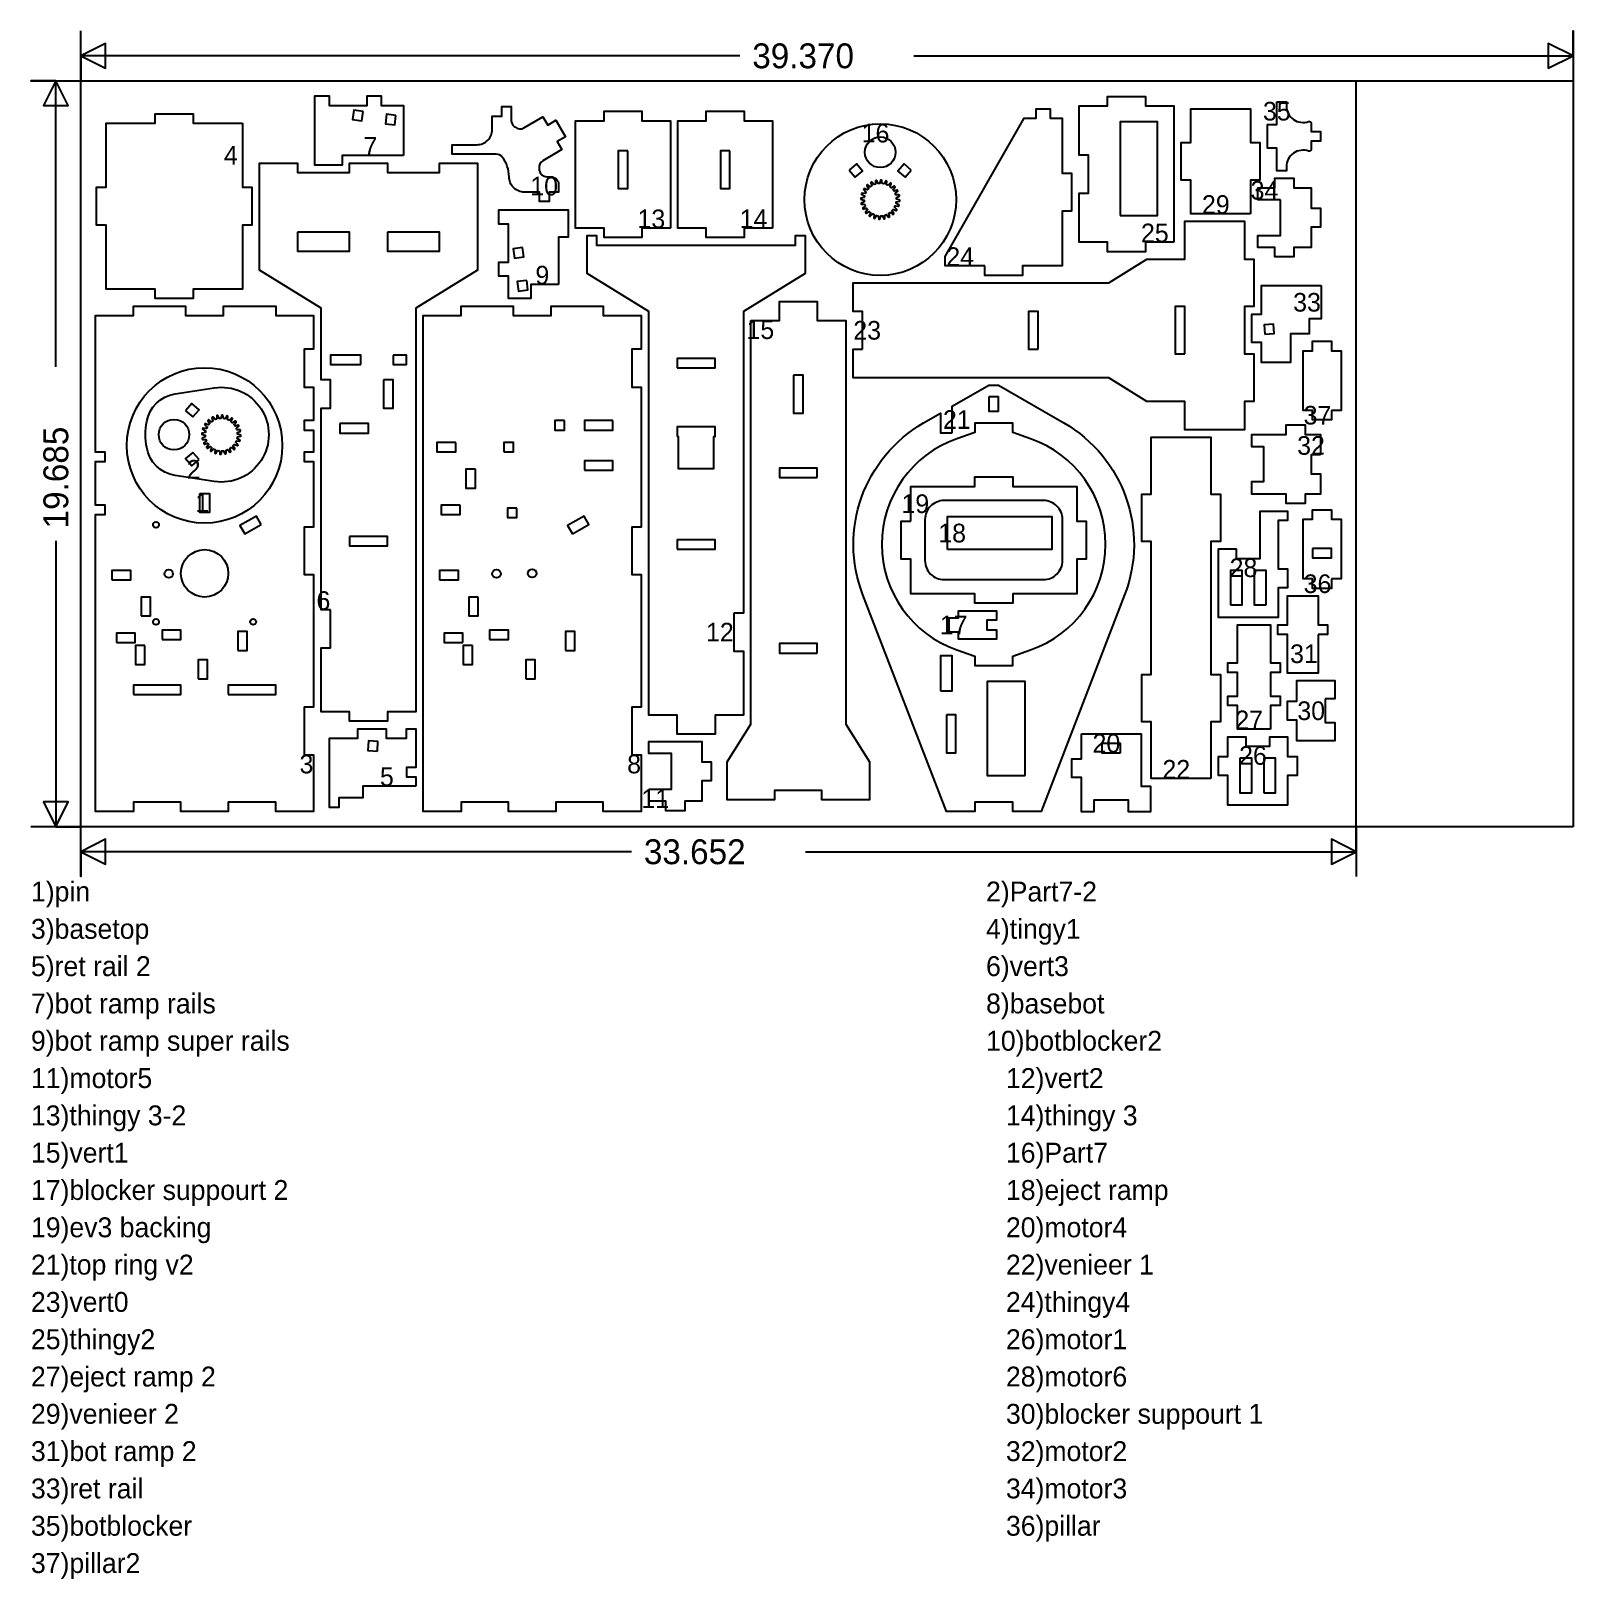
# Model space of a CAD drawing. Extents: x -1.3 to 39.4, y -19.8 to 21.
import ezdxf

# ---------------------------------------------------------------- set-up
doc = ezdxf.new("R2010")
doc.units = 0
doc.layers.get('0').update_dxf_attribs({"color": 1, "linetype": 'CONTINUOUS'})
doc.layers.add('251', color=251, linetype='CONTINUOUS')

msp = doc.modelspace()

# ---------------------------------------------------------------- linework, layer by layer
at = {"color": 7}
for points in [[(8.5187, 17.7079), (6.8937, 17.7079), (6.8937, 17.4569), (6.1781, 17.4569), (6.1781, 19.2817), (6.5531, 19.2817), (6.5531, 19.0317), (7.5531, 19.0317), (7.5531, 19.2817), (7.9281, 19.2817), (7.9281, 19.0317), (8.5187, 19.0317)], [(28.838, 15.4224), (28.088, 15.4224), (28.088, 15.1724), (27.088, 15.1724), (27.088, 15.4224), (26.338, 15.4224), (26.338, 16.7224), (26.588, 16.7224), (26.588, 17.7224), (26.338, 17.7224), (26.338, 19.0224), (27.088, 19.0224), (27.088, 19.2724), (28.088, 19.2724), (28.088, 19.0224), (28.838, 19.0224)], [(4.2687, 18.5632), (4.2687, 16.8742), (4.5187, 16.8742), (4.5187, 15.8742), (4.2687, 15.8742), (4.2687, 14.1852), (2.9687, 14.1852), (2.9687, 13.9352), (1.9687, 13.9352), (1.9687, 14.1852), (0.6687, 14.1852), (0.6687, 15.8742), (0.4187, 15.8742), (0.4187, 16.8742), (0.6687, 16.8742), (0.6687, 18.5632), (1.9687, 18.5632), (1.9687, 18.8132), (2.9687, 18.8132), (2.9687, 18.5632)], [(7.4496, 18.876), (7.2015, 18.9072), (7.1704, 18.6591), (7.4184, 18.628)], [(8.3177, 18.767), (8.0697, 18.7982), (8.0386, 18.5501), (8.2866, 18.519)], [(15.5561, 15.7952), (14.8061, 15.7952), (14.8061, 15.5452), (13.8061, 15.5452), (13.8061, 15.7952), (13.0561, 15.7952), (13.0561, 18.6299), (13.8061, 18.6299), (13.8061, 18.8799), (14.8061, 18.8799), (14.8061, 18.6299), (15.5561, 18.6299)], [(18.253, 15.7952), (17.503, 15.7952), (17.503, 15.5452), (16.503, 15.5452), (16.503, 15.7952), (15.753, 15.7952), (15.753, 18.6299), (16.503, 18.6299), (16.503, 18.8799), (17.503, 18.8799), (17.503, 18.6299), (18.253, 18.6299)], [(23.8489, 14.7974), (22.8066, 14.7974), (22.8066, 15.0474), (24.8912, 18.6974), (25.2037, 18.6974), (25.2037, 18.9474), (25.5787, 18.9474), (25.5787, 18.6974), (25.8912, 18.6974), (25.8912, 17.2474), (26.1412, 17.2474), (26.1412, 16.2474), (25.8912, 16.2474), (25.8912, 14.7974), (24.8489, 14.7974), (24.8489, 14.5474), (23.8489, 14.5474)], [(30.8597, 16.1724), (29.2849, 16.1724), (29.2849, 17.0582), (29.0349, 17.0582), (29.0349, 18.0582), (29.2849, 18.0582), (29.2849, 18.9439), (30.8597, 18.9439), (30.8597, 18.0582), (31.1097, 18.0582), (31.1097, 17.0582), (30.8597, 17.0582)], [(27.4188, 16.1275), (28.4109, 16.1275), (28.4109, 18.6008), (27.4188, 18.6008)], [(14.4311, 17.8376), (14.1811, 17.8376), (14.1811, 16.8376), (14.4311, 16.8376)], [(17.128, 17.8376), (16.878, 17.8376), (16.878, 16.8376), (17.128, 16.8376)], [(6.5906, 5.7242), (6.3406, 5.7242), (6.3406, 11.0425), (6.5906, 11.0425), (6.5906, 11.7925), (6.3406, 11.7925), (6.3406, 13.6852), (4.7156, 14.6852), (4.7156, 17.51), (5.7156, 17.51), (5.7156, 17.26), (7.0906, 17.26), (7.0906, 17.51), (8.0906, 17.51), (8.0906, 17.26), (9.4656, 17.26), (9.4656, 17.51), (10.4656, 17.51), (10.4656, 14.6852), (8.8406, 13.6852), (8.8406, 3.0352), (8.0906, 3.0352), (8.0906, 2.7852), (7.0906, 2.7852), (7.0906, 3.0352), (6.3406, 3.0352), (6.3406, 4.7242), (6.5906, 4.7242)], [(20.2751, 17.3289), (20.4358, 17.1374), (20.6273, 17.2981), (20.4666, 17.4896)], [(21.9129, 17.3289), (21.7214, 17.4896), (21.5607, 17.2981), (21.7522, 17.1374)], [(31.655, 16.5464), (31.0565, 16.5464), (31.0565, 16.8613), (31.5073, 16.8613), (31.5073, 17.1113), (32.0073, 17.1113), (32.0073, 16.8613), (32.4581, 16.8613), (32.4581, 16.3239), (32.7081, 16.3239), (32.7081, 15.8239), (32.4581, 15.8239), (32.4581, 15.2865), (32.0073, 15.2865), (32.0073, 15.0365), (31.5073, 15.0365), (31.5073, 15.2865), (31.0565, 15.2865), (31.0565, 15.6015), (31.655, 15.6015)], [(12.6083, 14.3102), (11.875, 14.3102), (11.875, 13.9352), (11.2844, 13.9352), (11.2844, 14.5258), (11.0344, 14.5258), (11.0344, 14.9008), (11.2844, 14.9008), (11.2844, 15.9008), (11.0344, 15.9008), (11.0344, 16.2758), (12.8593, 16.2758), (12.8593, 15.5602), (12.6083, 15.5602)], [(20.628, 12.6006), (20.628, 13.6006), (20.378, 13.6006), (20.378, 14.3506), (27.128, 14.3506), (28.128, 14.9756), (29.128, 14.9756), (29.128, 15.9756), (30.7028, 15.9756), (30.7028, 14.9756), (30.9528, 14.9756), (30.9528, 13.7256), (30.7028, 13.7256), (30.7028, 12.4756), (30.9528, 12.4756), (30.9528, 11.2256), (30.7028, 11.2256), (30.7028, 10.4756), (29.128, 10.4756), (29.128, 11.2256), (28.128, 11.2256), (27.128, 11.8506), (20.378, 11.8506), (20.378, 12.6006)], [(5.7156, 15.6852), (5.7156, 15.1852), (7.0906, 15.1852), (7.0906, 15.6852)], [(8.0906, 15.6852), (8.0906, 15.1852), (9.4656, 15.1852), (9.4656, 15.6852)], [(17.2343, 5.6374), (17.2343, 4.6374), (17.4843, 4.6374), (17.4843, 2.9484), (16.7343, 2.9484), (16.7343, 2.4484), (15.7343, 2.4484), (15.7343, 2.9484), (14.9843, 2.9484), (14.9843, 13.5984), (13.3593, 14.5984), (13.3593, 15.5984), (13.6093, 15.5984), (13.6093, 15.3484), (18.8593, 15.3484), (18.8593, 15.5984), (19.1093, 15.5984), (19.1093, 14.5984), (17.4843, 13.5984), (17.4843, 5.6374)], [(11.657, 15.2836), (11.409, 15.2524), (11.4401, 15.0044), (11.6882, 15.0355)], [(11.766, 14.4154), (11.518, 14.3842), (11.5491, 14.1362), (11.7972, 14.1673)], [(32.7244, 14.2787), (32.7244, 13.401), (32.4114, 13.401), (32.4114, 13.0073), (31.9173, 13.0073), (31.9173, 12.2502), (31.1496, 12.2502), (31.1496, 12.7787), (30.8996, 12.7787), (30.8996, 13.5287), (31.1496, 13.5287), (31.1496, 14.2787)], [(5.8937, 1.9037), (6.1437, 1.9037), (6.1437, 0.4037), (5.1437, 0.4037), (5.1437, 0.6537), (3.8937, 0.6537), (3.8937, 0.4037), (2.6437, 0.4037), (2.6437, 0.6537), (1.3937, 0.6537), (1.3937, 0.4037), (0.3937, 0.4037), (0.3937, 8.2386), (0.6437, 8.2386), (0.6437, 8.4886), (0.3937, 8.4886), (0.3937, 9.6384), (0.6437, 9.6384), (0.6437, 9.8884), (0.3937, 9.8884), (0.3937, 13.4884), (1.3937, 13.4884), (1.3937, 13.7384), (2.7687, 13.7384), (2.7687, 13.4884), (3.7687, 13.4884), (3.7687, 13.7384), (5.1437, 13.7384), (5.1437, 13.4884), (6.1437, 13.4884), (6.1437, 12.6027), (5.8937, 12.6027), (5.8937, 11.6027), (6.1437, 11.6027), (6.1437, 10.7169), (5.8937, 10.7169), (5.8937, 10.4669), (6.1437, 10.4669), (6.1437, 9.8884), (5.8937, 9.8884), (5.8937, 9.6384), (6.1437, 9.6384), (6.1437, 7.9098), (5.8937, 7.9098), (5.8937, 6.6598), (6.1437, 6.6598), (6.1437, 3.1537), (5.8937, 3.1537)], [(14.5374, 1.9037), (14.7874, 1.9037), (14.7874, 0.4037), (13.7874, 0.4037), (13.7874, 0.6537), (12.5374, 0.6537), (12.5374, 0.4037), (11.2874, 0.4037), (11.2874, 0.6537), (10.0374, 0.6537), (10.0374, 0.4037), (9.0374, 0.4037), (9.0374, 13.4884), (10.0374, 13.4884), (10.0374, 13.7384), (11.4124, 13.7384), (11.4124, 13.4884), (12.4124, 13.4884), (12.4124, 13.7384), (13.7874, 13.7384), (13.7874, 13.4884), (14.7874, 13.4884), (14.7874, 12.6027), (14.5374, 12.6027), (14.5374, 11.6027), (14.7874, 11.6027), (14.7874, 7.9098), (14.5374, 7.9098), (14.5374, 6.6598), (14.7874, 6.6598), (14.7874, 3.1537), (14.5374, 3.1537)], [(17.6811, 13.3631), (18.4311, 13.3631), (18.4311, 13.8631), (19.4311, 13.8631), (19.4311, 13.3631), (20.1811, 13.3631), (20.1811, 2.7131), (20.8061, 1.7131), (20.8061, 0.7131), (19.5561, 0.7131), (19.5561, 0.9631), (18.3061, 0.9631), (18.3061, 0.7131), (17.0561, 0.7131), (17.0561, 1.7131), (17.6811, 2.7131)], [(25.2559, 12.6006), (25.2559, 13.6006), (25.0059, 13.6006), (25.0059, 12.6006)], [(29.128, 12.4756), (29.128, 13.7256), (28.878, 13.7256), (28.878, 12.4756)], [(31.238, 12.9976), (31.4874, 13.0151), (31.4699, 13.2645), (31.2205, 13.247)], [(33.001, 10.9856), (33.001, 10.7356), (32.501, 10.7356), (32.501, 10.9856), (32.251, 10.9856), (32.251, 12.5604), (32.501, 12.5604), (32.501, 12.8104), (33.001, 12.8104), (33.001, 12.5604), (33.251, 12.5604), (33.251, 10.9856)], [(7.3937, 12.197), (7.3937, 12.447), (6.5906, 12.447), (6.5906, 12.197)], [(8.2421, 12.447), (8.2421, 12.197), (8.5906, 12.197), (8.5906, 12.447)], [(15.7343, 12.1102), (16.7343, 12.1102), (16.7343, 12.3602), (15.7343, 12.3602)], [(18.8061, 11.9131), (18.8061, 10.9131), (19.0561, 10.9131), (19.0561, 11.9131)], [(7.9921, 11.7925), (7.9921, 11.0425), (8.2421, 11.0425), (8.2421, 11.7925)], [(2.7689, 10.9747), (2.9604, 10.814), (3.1211, 11.0055), (2.9296, 11.1662)], [(23.9622, 11.3412), (23.9622, 10.9662), (24.2122, 10.9662), (24.2122, 11.3412)], [(6.8406, 10.638), (6.8406, 10.388), (7.5906, 10.388), (7.5906, 10.638)], [(12.7589, 10.7169), (12.5089, 10.7169), (12.5089, 10.4669), (12.7589, 10.4669)], [(14.0374, 10.7169), (13.2874, 10.7169), (13.2874, 10.4669), (14.0374, 10.4669)], [(15.7343, 10.3011), (15.7618, 10.3011), (15.7618, 9.4507), (16.7067, 9.4507), (16.7067, 10.3011), (16.7343, 10.3011), (16.7343, 10.5511), (15.7343, 10.5511)], [(29.8177, 1.2726), (28.2429, 1.2726), (28.2429, 2.7726), (27.9929, 2.7726), (27.9929, 4.0226), (28.2429, 4.0226), (28.2429, 7.5287), (27.9929, 7.5287), (27.9929, 8.7787), (28.2429, 8.7787), (28.2429, 10.2787), (29.8177, 10.2787), (29.8177, 8.7787), (30.0677, 8.7787), (30.0677, 7.5287), (29.8177, 7.5287), (29.8177, 4.0226), (30.0677, 4.0226), (30.0677, 2.7726), (29.8177, 2.7726)], [(32.7087, 9.8161), (32.4587, 9.8161), (32.4587, 9.3161), (32.7087, 9.3161), (32.7087, 8.7787), (32.3041, 8.7787), (32.3041, 8.5287), (31.8041, 8.5287), (31.8041, 8.7787), (30.8996, 8.7787), (30.8996, 9.1094), (31.2146, 9.1094), (31.2146, 10.0228), (30.8996, 10.0228), (30.8996, 10.3535), (31.8041, 10.3535), (31.8041, 10.6035), (32.3041, 10.6035), (32.3041, 10.3535), (32.7087, 10.3535)], [(3.1211, 9.6891), (2.9604, 9.8806), (2.7689, 9.7199), (2.9296, 9.5284)], [(9.8927, 10.1402), (9.3927, 10.1402), (9.3927, 9.8902), (9.8927, 9.8902)], [(11.1644, 9.8902), (11.4144, 9.8902), (11.4144, 10.1402), (11.1644, 10.1402)], [(10.4144, 9.4394), (10.1644, 9.4394), (10.1644, 8.9394), (10.4144, 8.9394)], [(13.2874, 9.4098), (14.0374, 9.4098), (14.0374, 9.6598), (13.2874, 9.6598)], [(19.4311, 9.2131), (19.4311, 9.4631), (18.4311, 9.4631), (18.4311, 9.2131)], [(21.8983, 8.0663), (21.8983, 8.9837), (23.5872, 8.9837), (23.5872, 9.2337), (24.5872, 9.2337), (24.5872, 8.9837), (26.2762, 8.9837), (26.2762, 8.0663), (26.5262, 8.0663), (26.5262, 7.0663), (26.2762, 7.0663), (26.2762, 6.149), (24.5872, 6.149), (24.5872, 5.899), (23.5872, 5.899), (23.5872, 6.149), (21.8983, 6.149), (21.8983, 7.0663), (21.6483, 7.0663), (21.6483, 8.0663)], [(3.1437, 8.7965), (3.3937, 8.7965), (3.3937, 8.2965), (3.1437, 8.2965)], [(4.7602, 7.98), (4.6352, 8.1965), (4.2022, 7.9465), (4.3272, 7.73)], [(10.0098, 8.4886), (9.5098, 8.4886), (9.5098, 8.2386), (10.0098, 8.2386)], [(11.5089, 8.4098), (11.2589, 8.4098), (11.2589, 8.1598), (11.5089, 8.1598)], [(12.9709, 7.73), (13.4039, 7.98), (13.2789, 8.1965), (12.8459, 7.9465)], [(22.8701, 7.3146), (22.8701, 8.1896), (25.6201, 8.1896), (25.6201, 7.3146)], [(30.487, 7.0819), (31.1169, 7.0819), (31.1169, 8.3319), (31.8394, 8.3319), (31.8394, 8.0819), (31.5894, 8.0819), (31.5894, 6.8102), (31.8394, 6.8102), (31.8394, 6.3102), (31.5894, 6.3102), (31.5894, 5.5228), (30.0146, 5.5228), (30.0146, 7.3319), (30.487, 7.3319)], [(33.001, 6.5396), (33.001, 6.2896), (32.501, 6.2896), (32.501, 6.5396), (32.251, 6.5396), (32.251, 8.1144), (32.501, 8.1144), (32.501, 8.3644), (33.001, 8.3644), (33.001, 8.1144), (33.251, 8.1144), (33.251, 6.5396)], [(7.0906, 7.6632), (7.0906, 7.4132), (8.0906, 7.4132), (8.0906, 7.6632)], [(15.7343, 7.3263), (16.7343, 7.3263), (16.7343, 7.5763), (15.7343, 7.5763)], [(32.501, 7.3467), (32.501, 7.0967), (33.001, 7.0967), (33.001, 7.3467)], [(0.824, 6.5152), (1.324, 6.5152), (1.324, 6.7652), (0.824, 6.7652)], [(9.4677, 6.5152), (9.9677, 6.5152), (9.9677, 6.7652), (9.4677, 6.7652)], [(30.3295, 5.8535), (30.6445, 5.8535), (30.6445, 6.7669), (30.3295, 6.7669)], [(31.2744, 5.8535), (31.2744, 6.7669), (30.9594, 6.7669), (30.9594, 5.8535)], [(1.5957, 5.5644), (1.8457, 5.5644), (1.8457, 6.0644), (1.5957, 6.0644)], [(10.4894, 6.0644), (10.2394, 6.0644), (10.2394, 5.5644), (10.4894, 5.5644)], [(32.6435, 5.076), (32.6435, 4.0592), (31.8364, 4.0592), (31.8364, 5.076), (31.5864, 5.076), (31.5864, 5.326), (31.8364, 5.326), (31.8364, 6.0927), (32.6435, 6.0927), (32.6435, 5.326), (32.8935, 5.326), (32.8935, 5.076)], [(22.9107, 5.1397), (22.9107, 5.5147), (23.1607, 5.5147), (23.1607, 5.7022), (24.1588, 5.7022), (24.1588, 5.4522), (23.9088, 5.4522), (23.9088, 5.2022), (24.1588, 5.2022), (24.1588, 4.9522), (23.1607, 4.9522), (23.1607, 5.1397)], [(31.3895, 2.576), (30.5146, 2.576), (30.5146, 3.201), (30.2646, 3.201), (30.2646, 3.451), (30.5146, 3.451), (30.5146, 4.076), (30.2646, 4.076), (30.2646, 4.326), (30.5146, 4.326), (30.5146, 5.326), (31.3895, 5.326), (31.3895, 4.326), (31.6396, 4.326), (31.6396, 4.076), (31.3895, 4.076), (31.3895, 3.451), (31.6396, 3.451), (31.6396, 3.201), (31.3895, 3.201)], [(0.9411, 4.8636), (1.4411, 4.8636), (1.4411, 5.1136), (0.9411, 5.1136)], [(2.1447, 4.9404), (2.6447, 4.9404), (2.6447, 5.1904), (2.1447, 5.1904)], [(4.1437, 4.6537), (4.3937, 4.6537), (4.3937, 5.1537), (4.1437, 5.1537)], [(10.0848, 4.8636), (10.0848, 5.1136), (9.5848, 5.1136), (9.5848, 4.8636)], [(10.7884, 4.9404), (11.2884, 4.9404), (11.2884, 5.1904), (10.7884, 5.1904)], [(12.7874, 4.6537), (13.0374, 4.6537), (13.0374, 5.1537), (12.7874, 5.1537)], [(1.6939, 4.7858), (1.4439, 4.7858), (1.4439, 4.2858), (1.6939, 4.2858)], [(10.3376, 4.7858), (10.0876, 4.7858), (10.0876, 4.2858), (10.3376, 4.2858)], [(19.4311, 4.5851), (19.4311, 4.8351), (18.4311, 4.8351), (18.4311, 4.5851)], [(22.6827, 3.5929), (22.9898, 3.5929), (22.9898, 4.5141), (22.6827, 4.5141)], [(3.0955, 3.903), (3.3455, 3.903), (3.3455, 4.403), (3.0955, 4.403)], [(11.7392, 3.903), (11.9892, 3.903), (11.9892, 4.403), (11.7392, 4.403)], [(1.3937, 3.4884), (2.6437, 3.4884), (2.6437, 3.7384), (1.3937, 3.7384)], [(3.8937, 3.4884), (5.1437, 3.4884), (5.1437, 3.7384), (3.8937, 3.7384)], [(24.9141, 1.3565), (24.9141, 3.8321), (23.9124, 3.8321), (23.9124, 1.3565)], [(32.8344, 3.3767), (32.8344, 2.7517), (33.0844, 2.7517), (33.0844, 2.2659), (32.0864, 2.2659), (32.0864, 2.8142), (31.8364, 2.8142), (31.8364, 3.3142), (32.0864, 3.3142), (32.0864, 3.8624), (33.0844, 3.8624), (33.0844, 3.3767)], [(22.8372, 2.9537), (22.8372, 1.9537), (23.0872, 1.9537), (23.0872, 2.9537)], [(8.8406, 1.0766), (7.4398, 1.0766), (7.4398, 0.7636), (6.812, 0.7636), (6.812, 0.5136), (6.562, 0.5136), (6.562, 2.3384), (7.312, 2.3384), (7.312, 2.5884), (8.062, 2.5884), (8.062, 2.3384), (8.5906, 2.3384), (8.5906, 2.5884), (8.8406, 2.5884), (8.8406, 1.5707), (8.5906, 1.5707), (8.5906, 1.3207), (8.8406, 1.3207)], [(26.3983, 2.4528), (27.9731, 2.4528), (27.9731, 1.0758), (28.2231, 1.0758), (28.2231, 0.3937), (27.6424, 0.3937), (27.6424, 0.7087), (26.729, 0.7087), (26.729, 0.3937), (26.3983, 0.3937), (26.3983, 1.2982), (26.1483, 1.2982), (26.1483, 1.7982), (26.3983, 1.7982)], [(7.8257, 2.0006), (7.8431, 2.25), (7.5937, 2.2675), (7.5763, 2.0181)], [(14.9843, 0.9917), (15.5827, 0.9917), (15.5827, 1.9366), (14.9843, 1.9366), (14.9843, 2.2515), (16.3858, 2.2515), (16.3858, 1.7141), (16.6358, 1.7141), (16.6358, 1.2141), (16.3858, 1.2141), (16.3858, 0.6767), (15.935, 0.6767), (15.935, 0.4267), (15.435, 0.4267), (15.435, 0.6767), (14.9843, 0.6767)], [(27.4357, 1.9528), (27.4357, 2.2028), (26.9357, 2.2028), (26.9357, 1.9528)], [(30.737, 2.1291), (31.3669, 2.1291), (31.3669, 2.3791), (31.8394, 2.3791), (31.8394, 1.8575), (32.0894, 1.8575), (32.0894, 1.3575), (31.8394, 1.3575), (31.8394, 0.5701), (30.2646, 0.5701), (30.2646, 1.3575), (30.0146, 1.3575), (30.0146, 1.8575), (30.2646, 1.8575), (30.2646, 2.3791), (30.737, 2.3791)], [(30.5795, 1.8142), (30.5795, 0.9008), (30.8945, 0.9008), (30.8945, 1.8142)], [(31.2094, 0.9008), (31.5244, 0.9008), (31.5244, 1.8142), (31.2094, 1.8142)]]:
    msp.add_lwpolyline(points, close=True, dxfattribs=at)
for points in [[(12.2966, 17.1497), (12.4074, 17.1497, -0.4142136), (12.6074, 16.9497), (12.6074, 16.7461), (12.3574, 16.7461), (12.3574, 16.4961), (12.1074, 16.4961), (12.1074, 16.7461), (11.7038, 16.7461, -0.4142136), (11.3003, 17.1497, 0.1665655), (11.1224, 17.6688, 0.2316667), (10.9645, 17.7461), (9.8003, 17.7461), (9.8003, 17.9961), (10.4538, 17.9961, 0.4142136), (10.8574, 18.3997), (10.8574, 18.7532), (11.1074, 18.7532), (11.1074, 19.0032), (11.3574, 19.0032), (11.3574, 18.6389, 0.2375928), (11.4383, 18.4782), (11.453, 18.4672), (11.4676, 18.456, 0.3048295), (11.6902, 18.4408), (12.1957, 18.7327), (12.3207, 18.5162), (12.5372, 18.6412), (12.7872, 18.2082), (12.5707, 18.0832), (12.6957, 17.8667), (12.1902, 17.5748, 0.3048314), (12.092, 17.3744), (12.095, 17.3513), (12.0977, 17.3281, 0.3828908), (12.2966, 17.1497)], [(31.5565, 19.1271), (31.8065, 19.1271), (31.8065, 19.0211, 0.5209752), (32.3942, 18.6102, -0.5209744), (32.4614, 18.5632), (32.4614, 18.3426), (32.7114, 18.3426), (32.7114, 18.0926), (32.4614, 18.0926), (32.4614, 17.872, -0.5209744), (32.3942, 17.8251, 0.5209729), (31.8065, 17.4141), (31.8065, 17.3082), (31.5565, 17.3082), (31.5565, 17.9051), (31.3065, 17.9051), (31.3065, 18.5301), (31.5565, 18.5301)], [(20.7064, 16.2042), (20.715, 16.1947, 0.3175007), (20.7261, 16.1924), (20.7971, 16.2333, -0.371767), (20.8048, 16.233), (20.8315, 16.2104, -0.3717762), (20.8331, 16.2029), (20.8044, 16.1261, 0.3175838), (20.8085, 16.1156), (20.8192, 16.1086, 0.3176062), (20.8306, 16.1093), (20.8885, 16.1672, -0.3717426), (20.896, 16.1689), (20.9277, 16.154, -0.3718486), (20.9311, 16.1471), (20.9233, 16.0655, 0.3174362), (20.93, 16.0564), (20.9422, 16.0525, 0.317498), (20.953, 16.056), (20.9939, 16.127, -0.3718352), (21.0008, 16.1306), (21.0352, 16.1243, -0.3717895), (21.0403, 16.1186), (21.0538, 16.0378, 0.3175249), (21.0627, 16.0307), (21.0754, 16.0301, 0.3175853), (21.085, 16.0363), (21.1062, 16.1154, -0.3719131), (21.1118, 16.1206), (21.1467, 16.1235, -0.3716478), (21.1531, 16.1193), (21.1871, 16.0447, 0.317537), (21.1975, 16.0402), (21.21, 16.0429, 0.3175035), (21.2176, 16.0513), (21.2176, 16.1333, -0.3716491), (21.2217, 16.1398), (21.2546, 16.1516, -0.3718145), (21.2619, 16.1492), (21.314, 16.086, 0.3175599), (21.3253, 16.0842), (21.3366, 16.0901, 0.3174987), (21.3418, 16.1002), (21.3206, 16.1794, -0.3717294), (21.3228, 16.1867), (21.3516, 16.2067, -0.3716749), (21.3593, 16.2062), (21.426, 16.1586, 0.3175187), (21.4373, 16.1599), (21.4467, 16.1685, 0.3175035), (21.4491, 16.1796), (21.4081, 16.2505, -0.3716997), (21.4084, 16.2583), (21.431, 16.285, -0.3717762), (21.4386, 16.2865), (21.5153, 16.2578, 0.3175265), (21.5259, 16.2619), (21.5328, 16.2727, 0.3174996), (21.5322, 16.284), (21.4742, 16.342, -0.3719768), (21.4725, 16.3495), (21.4875, 16.3811, -0.3718358), (21.4944, 16.3846), (21.5759, 16.3767, 0.3174868), (21.585, 16.3834), (21.5889, 16.3956, 0.3175726), (21.5854, 16.4064), (21.5145, 16.4474, -0.3717121), (21.5109, 16.4542), (21.5171, 16.4886, -0.3717752), (21.5229, 16.4938), (21.6037, 16.5073, 0.3175878), (21.6108, 16.5161), (21.6114, 16.5289, 0.3174468), (21.6052, 16.5384), (21.526, 16.5596, -0.3718218), (21.5208, 16.5653), (21.5179, 16.6001, -0.371814), (21.5221, 16.6066), (21.5967, 16.6405, 0.3175412), (21.6013, 16.6509), (21.5986, 16.6634, 0.3175904), (21.5901, 16.671), (21.5082, 16.671, -0.3718385), (21.5016, 16.6751), (21.4898, 16.7081, -0.3718205), (21.4922, 16.7154), (21.5555, 16.7675, 0.3175707), (21.5572, 16.7787), (21.5513, 16.7901, 0.3174987), (21.5412, 16.7952), (21.4621, 16.774, -0.3717782), (21.4547, 16.7763), (21.4348, 16.805, -0.3717788), (21.4352, 16.8127), (21.4828, 16.8794, 0.3175798), (21.4815, 16.8907), (21.473, 16.9002, 0.3175247), (21.4618, 16.9025), (21.3909, 16.8615, -0.3718296), (21.3832, 16.8618), (21.3565, 16.8844, -0.3717762), (21.3549, 16.892), (21.3836, 16.9687, 0.3175838), (21.3795, 16.9793), (21.3688, 16.9862, 0.3175117), (21.3574, 16.9856), (21.2995, 16.9277, -0.371833), (21.292, 16.926), (21.2603, 16.9409, -0.3719207), (21.2568, 16.9478), (21.2647, 17.0294, 0.3174738), (21.258, 17.0385), (21.2458, 17.0424, 0.317498), (21.235, 17.0389), (21.1941, 16.9679, -0.371673), (21.1872, 16.9643), (21.1528, 16.9705, -0.3717795), (21.1477, 16.9763), (21.1342, 17.0571, 0.3175346), (21.1253, 17.0642), (21.1125, 17.0648, 0.3174804), (21.103, 17.0586), (21.0818, 16.9795, -0.372005), (21.0762, 16.9742), (21.0413, 16.9713, -0.3717481), (21.0348, 16.9756), (21.0009, 17.0502, 0.3175124), (20.9905, 17.0547), (20.978, 17.052, 0.3175035), (20.9704, 17.0435), (20.9704, 16.9616, -0.3717369), (20.9663, 16.9551), (20.9334, 16.9433, -0.3718145), (20.9261, 16.9457), (20.874, 17.0089, 0.3174991), (20.8627, 17.0106), (20.8514, 17.0048, 0.3174439), (20.8462, 16.9947), (20.8674, 16.9155, -0.3718087), (20.8652, 16.9081), (20.8364, 16.8882, -0.3717877), (20.8287, 16.8887), (20.762, 16.9363, 0.3175654), (20.7507, 16.935), (20.7413, 16.9264, 0.3174532), (20.7389, 16.9153), (20.7799, 16.8443, -0.3718778), (20.7796, 16.8366), (20.757, 16.8099, -0.3717762), (20.7494, 16.8084), (20.6727, 16.8371, 0.3174913), (20.6621, 16.8329), (20.6552, 16.8222, 0.3174698), (20.6558, 16.8109), (20.7138, 16.7529, -0.3717971), (20.7155, 16.7454), (20.7005, 16.7138, -0.3717819), (20.6936, 16.7103), (20.6121, 16.7182, 0.3174373), (20.6029, 16.7114), (20.599, 16.6993, 0.3175332), (20.6026, 16.6885), (20.6735, 16.6475, -0.3717456), (20.6771, 16.6407), (20.6709, 16.6063, -0.3716968), (20.6651, 16.6011), (20.5843, 16.5876, 0.3175397), (20.5772, 16.5788), (20.5766, 16.566, 0.3175853), (20.5828, 16.5565), (20.662, 16.5353, -0.3717337), (20.6672, 16.5296), (20.6701, 16.4947, -0.3717137), (20.6659, 16.4883), (20.5913, 16.4543, 0.3175412), (20.5867, 16.4439), (20.5894, 16.4314, 0.3175384), (20.5979, 16.4239), (20.6798, 16.4239, -0.3718385), (20.6864, 16.4198), (20.6982, 16.3868, -0.3718205), (20.6957, 16.3795), (20.6325, 16.3274, 0.3175098), (20.6308, 16.3162), (20.6367, 16.3048, 0.3174439), (20.6468, 16.2997), (20.7259, 16.3209, -0.3718929), (20.7333, 16.3186), (20.7532, 16.2899, -0.3719616), (20.7528, 16.2821), (20.7052, 16.2155, 0.3175867), (20.7064, 16.2042)], [(3.5223, 9.1116), (2.4914, 9.269, -0.322254), (1.7406, 10.0044, -0.0863528), (1.7406, 10.6901, -0.3222543), (2.4914, 11.4255), (3.5223, 11.583, -1.1642952), (3.5223, 9.1116)], [(22.9937, 10.3983), (22.9937, 11.0947), (23.9622, 11.6537), (24.2122, 11.6537), (25.9369, 10.6582, -0.3692495), (27.5401, 6.1241), (25.3372, 0.4037), (24.5872, 0.4037), (24.5872, 0.6537), (23.5872, 0.6537), (23.5872, 0.4037), (22.8372, 0.4037), (20.6344, 6.1241, -0.3692496), (22.2375, 10.6582), (22.6866, 10.9174), (22.6866, 10.3983)], [(4.0543, 9.9597), (4.0637, 9.9683, 0.3175194), (4.0661, 9.9794), (4.0251, 10.0504, -0.371779), (4.0254, 10.0581), (4.048, 10.0848, -0.3718046), (4.0556, 10.0864), (4.1323, 10.0576, 0.3175282), (4.1429, 10.0618), (4.1498, 10.0725, 0.3175282), (4.1492, 10.0839), (4.0912, 10.1418, -0.3718336), (4.0895, 10.1493), (4.1045, 10.181, -0.3717393), (4.1114, 10.1844), (4.1929, 10.1765, 0.3175612), (4.2021, 10.1833), (4.206, 10.1955, 0.3175208), (4.2024, 10.2062), (4.1315, 10.2472, -0.3717832), (4.1279, 10.254), (4.1341, 10.2885, -0.3718516), (4.1399, 10.2936), (4.2207, 10.3071, 0.3175364), (4.2278, 10.316), (4.2284, 10.3287, 0.3175497), (4.2222, 10.3382), (4.143, 10.3595, -0.3717995), (4.1378, 10.3651), (4.1349, 10.4, -0.3717906), (4.1391, 10.4064), (4.2137, 10.4404, 0.3175118), (4.2183, 10.4508), (4.2156, 10.4633, 0.3175052), (4.2071, 10.4709), (4.1252, 10.4709, -0.371781), (4.1186, 10.475), (4.1068, 10.5079, -0.3718066), (4.1092, 10.5152), (4.1725, 10.5673, 0.3175381), (4.1742, 10.5785), (4.1683, 10.5899, 0.3175091), (4.1582, 10.595), (4.0791, 10.5738, -0.3718751), (4.0717, 10.5761), (4.0518, 10.6049, -0.3718307), (4.0522, 10.6126), (4.0998, 10.6793, 0.3175305), (4.0986, 10.6905), (4.09, 10.7, 0.3174977), (4.0789, 10.7024), (4.0079, 10.6614, -0.3717933), (4.0002, 10.6617), (3.9735, 10.6843, -0.371835), (3.9719, 10.6918), (4.0006, 10.7686, 0.3175397), (3.9965, 10.7792), (3.9858, 10.7861, 0.3175399), (3.9744, 10.7855), (3.9165, 10.7275, -0.3717742), (3.909, 10.7258), (3.8773, 10.7407, -0.3717778), (3.8739, 10.7476), (3.8817, 10.8292, 0.3174886), (3.875, 10.8383), (3.8628, 10.8422, 0.3175529), (3.852, 10.8387), (3.8111, 10.7677, -0.3717996), (3.8042, 10.7641), (3.7698, 10.7704, -0.3718573), (3.7647, 10.7761), (3.7512, 10.857, 0.3175049), (3.7423, 10.8641), (3.7296, 10.8647, 0.3175042), (3.72, 10.8585), (3.6988, 10.7793, -0.3718232), (3.6932, 10.7741), (3.6583, 10.7712, -0.3717391), (3.6519, 10.7754), (3.6179, 10.85, 0.3175086), (3.6075, 10.8545), (3.595, 10.8518, 0.3175077), (3.5874, 10.8434), (3.5874, 10.7614, -0.3718204), (3.5833, 10.7549), (3.5504, 10.7431, -0.3717934), (3.5431, 10.7455), (3.491, 10.8088, 0.3175029), (3.4797, 10.8105), (3.4684, 10.8046, 0.317544), (3.4632, 10.7945), (3.4844, 10.7154, -0.3718181), (3.4822, 10.708), (3.4534, 10.688, -0.3718238), (3.4457, 10.6885), (3.379, 10.7361, 0.3175756), (3.3677, 10.7348), (3.3583, 10.7262, 0.3175269), (3.3559, 10.7151), (3.3969, 10.6442, -0.3718295), (3.3966, 10.6365), (3.374, 10.6098, -0.3717762), (3.3664, 10.6082), (3.2897, 10.6369, 0.317531), (3.2791, 10.6328), (3.2722, 10.622, 0.3174903), (3.2728, 10.6107), (3.3308, 10.5528, -0.3718156), (3.3325, 10.5452), (3.3175, 10.5136, -0.3718736), (3.3106, 10.5101), (3.2291, 10.518, 0.3175047), (3.2199, 10.5113), (3.216, 10.4991, 0.3175367), (3.2196, 10.4883), (3.2905, 10.4473, -0.3717965), (3.2941, 10.4405), (3.2879, 10.4061, -0.3718608), (3.2821, 10.401), (3.2013, 10.3875, 0.3175431), (3.1942, 10.3786), (3.1936, 10.3658, 0.3175465), (3.1998, 10.3563), (3.279, 10.3351, -0.3717661), (3.2842, 10.3295), (3.2871, 10.2946, -0.3717465), (3.2829, 10.2881), (3.2083, 10.2542, 0.3175184), (3.2037, 10.2438), (3.2064, 10.2313, 0.3175246), (3.2149, 10.2237), (3.2968, 10.2237, -0.3718558), (3.3034, 10.2196), (3.3152, 10.1867, -0.3717923), (3.3128, 10.1793), (3.2495, 10.1272, 0.3175422), (3.2478, 10.116), (3.2537, 10.1047, 0.3175435), (3.2638, 10.0995), (3.3429, 10.1207, -0.3718371), (3.3503, 10.1184), (3.3702, 10.0897, -0.3718052), (3.3698, 10.082), (3.3222, 10.0153, 0.3174921), (3.3234, 10.004), (3.332, 9.9946, 0.3175611), (3.3432, 9.9922), (3.4141, 10.0332, -0.3718235), (3.4218, 10.0329), (3.4485, 10.0103, -0.3718259), (3.4501, 10.0027), (3.4214, 9.926, 0.3175285), (3.4255, 9.9154), (3.4362, 9.9085, 0.3175343), (3.4476, 9.9091), (3.5055, 9.967, -0.3718292), (3.513, 9.9688), (3.5447, 9.9538, -0.3717976), (3.5482, 9.9469), (3.5403, 9.8654, 0.3175397), (3.547, 9.8562), (3.5592, 9.8523, 0.3175711), (3.57, 9.8559), (3.6109, 9.9268, -0.3718066), (3.6178, 9.9304), (3.6522, 9.9242, -0.3717777), (3.6573, 9.9184), (3.6708, 9.8376, 0.3175319), (3.6797, 9.8305), (3.6925, 9.8299, 0.3175122), (3.702, 9.8361), (3.7232, 9.9152, -0.3718078), (3.7288, 9.9205), (3.7637, 9.9234, -0.3718058), (3.7701, 9.9191), (3.8041, 9.8446, 0.3175569), (3.8145, 9.84), (3.827, 9.8427, 0.3175339), (3.8346, 9.8512), (3.8346, 9.9331, -0.371787), (3.8387, 9.9396), (3.8716, 9.9515, -0.3718457), (3.8789, 9.949), (3.931, 9.8858, 0.3175333), (3.9423, 9.8841), (3.9536, 9.8899, 0.3175233), (3.9588, 9.9001), (3.9376, 9.9792, -0.3718522), (3.9398, 9.9866), (3.9686, 10.0065, -0.3718449), (3.9763, 10.0061), (4.043, 9.9585, 0.3175341), (4.0543, 9.9597)], [(25.0593, 4.6685, 0.7101445), (25.0593, 10.239), (24.5872, 10.4037), (24.5872, 10.6537), (23.5872, 10.6537), (23.5872, 10.4037), (23.1152, 10.239, 0.710145), (23.1152, 4.6685), (23.5872, 4.5037), (23.5872, 4.2537), (24.5872, 4.2537), (24.5872, 4.5037)], [(25.4012, 8.6087), (22.7733, 8.6087, 0.4142136), (22.2733, 8.1087), (22.2733, 7.024, 0.4142136), (22.7733, 6.524), (25.4012, 6.524, 0.4142136), (25.9012, 7.024), (25.9012, 8.1087, 0.4142136), (25.4012, 8.6087)]]:
    msp.add_lwpolyline(points, format="xyb", close=True, dxfattribs=at)
for centre, radius in [((21.094, 16.5474), 2), ((21.094, 17.7974), 0.4035), ((3.2687, 10.0634), 2.05), ((2.461, 10.3473), 0.4035), ((1.9874, 7.9697), 0.078), ((3.2687, 6.6884), 0.625), ((2.3238, 6.6785), 0.11), ((10.9675, 6.6785), 0.1125), ((11.9124, 6.6884), 0.1125), ((1.9874, 5.4071), 0.078), ((4.55, 5.4071), 0.078)]:
    msp.add_circle(centre, radius, dxfattribs=at)
at = {"layer": '251', "color": 9}
for p, q in [((0, 0), (0, 19.685)), ((0, 19.685), (39.3701, 19.685)), ((39.3701, 19.685), (39.3701, 0)), ((39.3701, 0), (0, 0))]:
    msp.add_line(p, q, dxfattribs=at)
at = {"layer": '251', "color": 11}
for p, q in [((33.6516, 0), (33.6516, 19.685)), ((33.6516, 19.685), (39.3701, 19.685)), ((39.3701, 19.685), (39.3701, 0)), ((39.3701, 0), (33.6516, 0))]:
    msp.add_line(p, q, dxfattribs=at)
at = {"layer": '251', "color": 12}
for points in [[(17.3885, 20.3412), (0, 20.3412), (0.6562, 20.0131), (0.6562, 20.6693), (0, 20.3412), (0, 19.685), (0, 20.9974)], [(21.9816, 20.3412), (39.3701, 20.3412), (38.7139, 20.6693), (38.7139, 20.0131), (39.3701, 20.3412), (39.3701, 20.9974), (39.3701, 19.685)], [(-0.6562, 12.1391), (-0.6562, 19.685), (-0.9843, 19.0289), (-0.3281, 19.0289), (-0.6562, 19.685), (-1.3123, 19.685), (0, 19.685)], [(-0.6562, 7.5459), (-0.6562, 0), (-0.3281, 0.6562), (-0.9843, 0.6562), (-0.6562, 0), (0, 0), (-1.3123, 0)], [(14.5292, -0.6562), (0, -0.6562), (0.6562, -0.9843), (0.6562, -0.3281), (0, -0.6562), (0, -1.3123), (0, 0)], [(19.1224, -0.6562), (33.6516, -0.6562), (32.9954, -0.3281), (32.9954, -0.9843), (33.6516, -0.6562), (33.6516, 0), (33.6516, -1.3123)]]:
    msp.add_lwpolyline(points, dxfattribs=at)

# ---------------------------------------------------------------- texts
for s, p in [('39.370', (17.7165, 20.0131)), ('33.652', (14.8573, -0.9843))]:
    msp.add_text(s, height=0.6562, dxfattribs=at).set_placement(p)
at = {"layer": '251', "color": 13}
for s, height, p in [('35', 0.4921, (31.1894, 18.6349)), ('16', 0.4921, (20.6019, 18.0553)), ('7', 0.4921, (7.4601, 17.7079)), ('4', 0.4921, (3.7766, 17.4726)), ('10', 0.4921, (11.8598, 16.6576)), ('34', 0.4921, (30.8636, 16.5464)), ('29', 0.4921, (29.5802, 16.1724)), ('13', 0.4921, (14.689, 15.7952)), ('14', 0.4921, (17.3858, 15.7952)), ('25', 0.4921, (27.9709, 15.4224)), ('24', 0.4921, (22.8356, 14.7974)), ('9', 0.4921, (11.9956, 14.3102)), ('33', 0.4921, (31.9862, 13.5938)), ('15', 0.4921, (17.564, 12.8709)), ('23', 0.4921, (20.3819, 12.8545)), ('37', 0.4921, (32.2628, 10.6146)), ('21', 0.4921, (22.7476, 10.5004)), ('32', 0.4921, (32.0915, 9.8161)), ('2', 0.4921, (2.798, 9.1875)), ('1', 0.4921, (3.0226, 8.3043)), ('19', 0.4921, (21.6522, 8.2789)), ('18', 0.4921, (22.624, 7.506)), ('28', 0.4921, (30.3098, 6.5898)), ('36', 0.4921, (32.2628, 6.1685)), ('6', 0.4921, (6.2195, 5.7242)), ('12', 0.4921, (16.4961, 4.8913)), ('17', 0.4921, (22.6647, 5.0811)), ('31', 0.4921, (31.9053, 4.3215)), ('30', 0.4921, (32.0962, 2.8181)), ('27', 0.4921, (30.4599, 2.576)), ('20', 0.4921, (26.6936, 1.9606)), ('26', 0.4921, (30.5598, 1.637)), ('3', 0.4921, (5.7726, 1.4116)), ('8', 0.4921, (14.4163, 1.4116)), ('22', 0.4921, (28.5382, 1.2726)), ('5', 0.4921, (7.8941, 1.0766)), ('11', 0.4921, (14.7913, 0.4996)), ('1)pin', 0.5249, (-1.3123, -1.9685)), ('2)Part7-2', 0.5249, (23.8845, -1.9685)), ('3)basetop', 0.5249, (-1.3123, -2.9528)), ('4)tingy1', 0.5249, (23.8845, -2.9528)), ('5)ret rail 2', 0.5249, (-1.3123, -3.937)), ('6)vert3', 0.5249, (23.8845, -3.937)), ('7)bot ramp rails', 0.5249, (-1.3123, -4.9213)), ('8)basebot', 0.5249, (23.8845, -4.9213)), ('9)bot ramp super rails', 0.5249, (-1.3123, -5.9055)), ('10)botblocker2', 0.5249, (23.8845, -5.9055)), ('11)motor5', 0.5249, (-1.3123, -6.8898)), ('12)vert2', 0.5249, (24.4094, -6.8898)), ('13)thingy 3-2', 0.5249, (-1.3123, -7.874)), ('14)thingy 3', 0.5249, (24.4094, -7.874)), ('15)vert1', 0.5249, (-1.3123, -8.8583)), ('16)Part7', 0.5249, (24.4094, -8.8583)), ('17)blocker suppourt 2', 0.5249, (-1.3123, -9.8425)), ('18)eject ramp', 0.5249, (24.4094, -9.8425)), ('19)ev3 backing', 0.5249, (-1.3123, -10.8268)), ('20)motor4', 0.5249, (24.4094, -10.8268)), ('21)top ring v2', 0.5249, (-1.3123, -11.811)), ('22)venieer 1', 0.5249, (24.4094, -11.811)), ('23)vert0', 0.5249, (-1.3123, -12.7953)), ('24)thingy4', 0.5249, (24.4094, -12.7953)), ('25)thingy2', 0.5249, (-1.3123, -13.7795)), ('26)motor1', 0.5249, (24.4094, -13.7795)), ('27)eject ramp 2', 0.5249, (-1.3123, -14.7638)), ('28)motor6', 0.5249, (24.4094, -14.7638)), ('29)venieer 2', 0.5249, (-1.3123, -15.748)), ('30)blocker suppourt 1', 0.5249, (24.4094, -15.748)), ('31)bot ramp 2', 0.5249, (-1.3123, -16.7323)), ('32)motor2', 0.5249, (24.4094, -16.7323)), ('33)ret rail', 0.5249, (-1.3123, -17.7165)), ('34)motor3', 0.5249, (24.4094, -17.7165)), ('35)botblocker', 0.5249, (-1.3123, -18.7008)), ('36)pillar', 0.5249, (24.4094, -18.7008)), ('37)pillar2', 0.5249, (-1.3123, -19.685))]:
    msp.add_text(s, height=height, dxfattribs=at).set_placement(p)
at = {"layer": '251', "color": 12}
msp.add_text('19.685', height=0.6562, rotation=90, dxfattribs=at).set_placement((-0.3281, 7.874))

doc.saveas('drawing.dxf')
